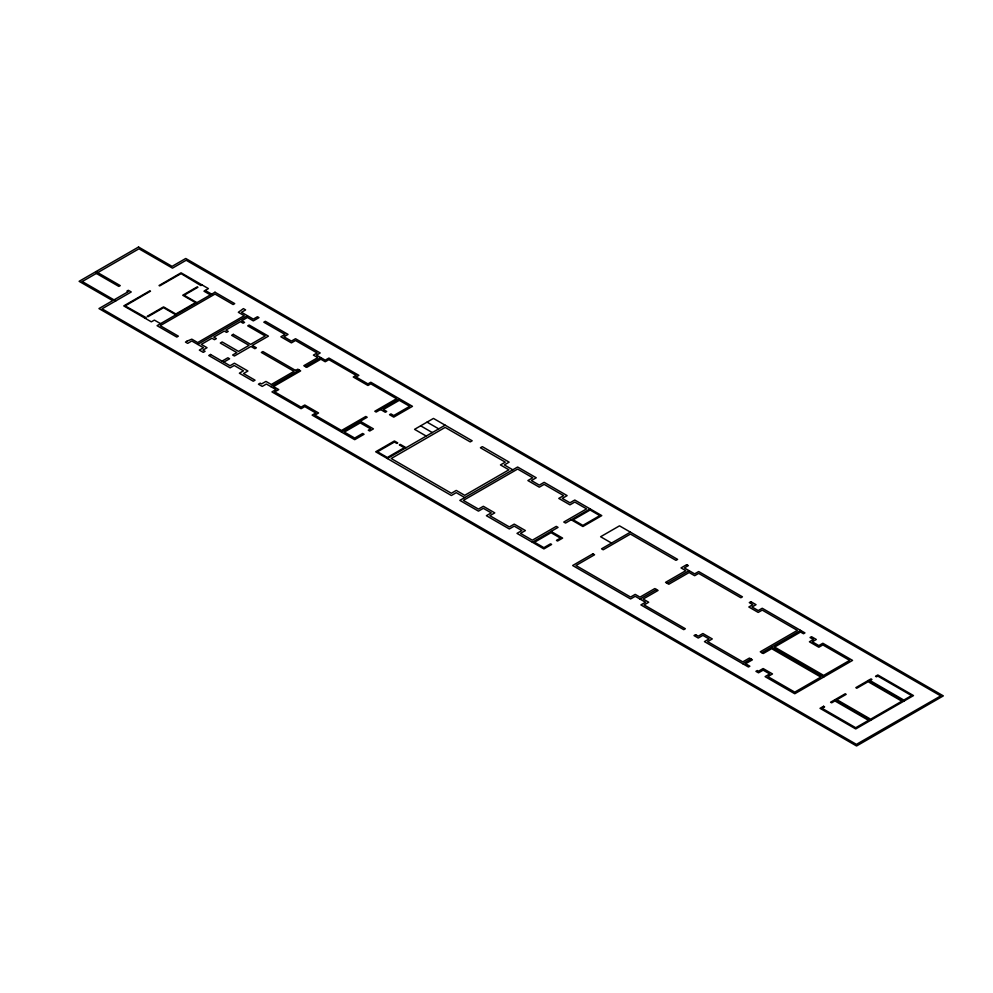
<?xml version="1.0" encoding="UTF-8"?>
<svg xmlns="http://www.w3.org/2000/svg" width="993" height="993" viewBox="0 0 993 993"><rect width="100%" height="100%" fill="white"/><g stroke="black" fill="none" stroke-linecap="round" stroke-linejoin="round"><path stroke-width="1.49" d="M82.27 281.54L138.97 248.796L172.484 268.147L186.163 260.253L940.743 695.907L856.425 744.365L102.043 308.823L131.25 291.967L128.345 290.291L126.943 291.098L128.085 291.756L114.034 299.874M202.013 284.904L200.884 285.562L181.061 273.621L159.674 285.897L159.029 285.537L181.061 272.814L208.418 288.603L203.962 291.172L210.367 294.871M145.201 318.294L146.219 317.71L125.143 305.906L150.514 291.172L149.893 290.812L123.74 305.906L151.346 321.844L154.387 320.094L160.531 323.644M197.694 344.397L247.406 315.7M222.06 361.129L227.869 357.778L229.606 358.783L223.797 362.135M295.604 370.439L297.788 369.173L300.656 370.898L273.509 386.575L278.748 389.591L274.726 391.912L301.078 407.13L304.764 404.995L318.592 412.976L314.893 415.111L341.518 430.478L365.809 416.452L367.187 417.259L341.518 432.079M270.741 386.575L299.327 370.066M305.347 366.591L320.851 357.641M399.298 398.714L376.173 412.058L374.795 411.263L396.542 398.702L370.799 383.844L367.944 385.483L353.247 377.005L356.102 375.354L328.894 359.652L325.232 361.762L320.851 359.23L306.738 367.385L303.808 365.697L317.772 357.641L313.403 355.109L317.115 352.962L295.529 340.5L291.408 342.883L280.845 336.776L284.966 334.405L263.815 322.191L265.354 321.298L288.044 334.405L283.936 336.776L291.408 341.096L295.517 338.725L320.193 352.962L316.482 355.109L325.232 360.161L328.894 358.051L358.87 375.354L356.015 377.005L367.944 383.894L370.799 382.243L412.48 406.323L393.749 417.134L389.517 414.702L390.919 413.895L393.749 415.533L409.699 406.323L399.298 400.328L383.36 409.526L386.724 411.474L385.334 412.281L380.567 409.526M387.344 458.53L445.137 425.165M532.322 542.24L558.054 527.382L556.291 526.364L532.322 540.204L520.518 533.378L525.409 530.56L514.225 524.118L509.347 526.935L489.884 515.702L494.775 512.885L483.343 506.281L478.452 509.099L463.359 500.385L517.626 469.056L532.72 477.77L527.891 480.562L539.323 487.166L544.152 484.373L563.602 495.606L558.774 498.399L569.945 504.841L574.773 502.061L586.59 508.875L563.776 522.045L565.538 523.063L590.103 508.875M630.431 532.149L601.535 548.831L603.198 549.787L630.431 534.073L675.96 560.35L677.623 559.394L619.495 525.843L600.604 536.741L611.539 543.059M639.976 599.04L656.485 589.507M667.197 583.325L689.117 570.677M742.776 663.746L751.018 658.98M761.867 652.724L800.569 630.381M205.241 290.44L211.646 294.139M512.798 469.813L504.332 464.923L509.161 462.13L482.337 446.651L480.401 447.769L505.276 462.13L500.447 464.923L508.912 469.813L464.724 495.321L456.259 490.43L451.368 493.26L391.23 458.53L445.137 427.412L470.248 441.91L472.184 440.793L433.457 418.425L414.565 429.336L426.233 436.076M427.052 422.124L438.72 428.864M868.118 680.553L903.829 701.182M420.647 425.823L432.315 432.563M196.924 302.629L184.115 295.244L197.942 287.25L197.247 286.853L182.712 295.244L195.522 302.629L175.848 313.987L163.547 306.887L147.2 316.333L147.907 316.742L163.547 307.706L175.848 314.806M571.211 519.786L582.891 526.526L601.783 515.615L574.773 500.025L569.945 502.806L562.299 498.399L567.127 495.606L544.152 482.337L539.323 485.13L531.416 480.562L536.245 477.77L517.626 467.02L459.833 500.385L478.452 511.134L483.343 508.317L491.25 512.885L486.371 515.702L509.347 528.971L514.225 526.141L521.884 530.56L516.993 533.378L543.903 548.918L551.624 544.462L550.532 543.829L543.903 547.652L534.507 542.24L551.053 532.682L560.449 538.107L556.465 540.403L557.557 541.036L562.634 538.107L551.053 531.416M295.579 370.426L262.884 351.547L261.333 352.441L294.065 371.332L271.275 384.49L265.95 381.411L261.569 383.943L260.228 383.161L258.416 384.204L262.251 386.414L266.36 384.043L275.98 389.591L271.958 391.912L301.078 408.719L304.764 406.596L315.824 412.976L312.125 415.111L354.7 439.688L364.071 434.276L362.656 433.457L354.7 438.05L344.335 432.079L360.248 422.881L370.612 428.864L368.279 430.217L369.694 431.024L373.43 428.864L360.248 421.255M771.673 647.064L823.669 677.077M406.087 447.719L400.241 444.343L399.323 444.876L404.25 447.719L387.344 457.475L377.501 451.79L394.407 442.034L396.84 443.437L397.759 442.915L394.407 440.979L375.664 451.79L451.368 495.495L456.259 492.677L464.724 497.567M95.973 271.598L120.252 285.612L118.85 286.418L96.321 273.423M834.927 699.717L870.65 720.335M82.208 281.503L115.784 300.891M138.548 247.021L79.105 281.329L112.693 300.643L98.952 308.575L856.562 745.979L943.35 695.882L185.741 258.478L172.062 266.372L138.548 247.021M214.997 292.227L157.055 325.679L176.791 337.074L178.368 336.168L160.221 325.679L214.997 294.065L233.144 304.541L234.733 303.622L214.997 292.227M187.019 341.158L185.443 342.076L187.677 343.367L191.786 340.984L203.441 347.711L199.332 350.095L203.267 352.366L205.079 351.323L202.944 350.095L207.053 347.711L201.306 344.397L211.956 338.241L214.476 339.693L216.362 338.601L213.78 337.111L224.269 331.066L226.553 332.382L228.229 331.414L225.895 330.073L240.455 321.682L243.111 323.209L244.576 322.365L241.771 320.751L247.406 317.475L253.327 320.888L258.987 317.623L257.448 316.742L253.327 319.113L241.498 312.286L245.619 309.915L243.384 308.624L238.332 312.286L244.241 315.7L197.694 342.56L191.786 339.159L187.019 341.158M233.305 334.356L231.63 335.311L249.02 345.353L238.543 351.41L222.171 341.952L220.285 343.044L236.818 352.602L232.647 355.01L234.398 356.015L250.968 346.445L254.866 348.704L256.405 347.811L252.296 345.44L268.42 336.143L249.181 325.021L247.716 325.865L265.205 335.969L250.658 344.372L233.305 334.356M210.541 354.476L208.741 355.519L230.103 367.857L234.211 365.486L243.471 370.823L239.363 373.207L253.24 381.225L255.052 380.182L243.546 373.542L247.927 371.01L234.398 363.202L230.016 365.722L210.541 354.476M590.103 510.017L573.184 519.786L582.891 525.384L599.809 515.615L590.103 510.017M592.92 553.809L572.651 565.514L630.58 598.965L635.21 596.296L645.512 602.242L640.882 604.911L683.755 629.661L685.356 628.743L644.085 604.911L648.714 602.242L643.179 599.04L658.086 590.438L654.821 588.551L639.976 597.128L635.21 594.373L630.58 597.054L575.965 565.514L594.584 554.764L592.92 553.809M686.709 564.645L681.037 567.922L685.803 570.677L665.533 582.37L668.798 584.256L689.117 572.527L694.653 575.717L698.662 573.395L740.852 597.761L742.454 596.83L698.662 571.546L694.653 573.867L684.351 567.922L688.372 565.6L686.709 564.645M750.882 601.696L749.281 602.614L752.843 604.675L748.821 606.996L758.218 612.42L762.227 610.099L797.354 630.381L760.266 651.793L763.282 653.531L771.673 648.677L820.851 677.077L794.772 692.133L767.887 676.618L772.517 673.937L763.145 668.537L758.515 671.206L757.324 670.523L755.921 671.33L758.515 672.832L763.145 670.151L769.699 673.937L765.082 676.618L794.772 693.759L852.565 660.395L822.862 643.253L818.84 645.574L812.286 641.788L816.308 639.467L811.504 636.687L810.052 637.531L813.404 639.467L809.394 641.788L818.84 647.237L822.862 644.916L849.66 660.395L823.669 675.401L774.565 647.064L800.569 632.044L803.511 633.757L804.963 632.913L762.227 608.25L758.218 610.571L752.036 606.996L756.045 604.675L750.882 601.696M695.609 634.651L694.008 635.582L698.265 638.04L702.895 635.371L709.076 638.933L704.447 641.615L748.449 667.011L749.864 666.204L745.594 663.746L752.421 659.799L749.417 658.061L742.776 661.884L707.649 641.615L712.279 638.933L702.895 633.522L698.265 636.19L695.609 634.651M823.557 706.284L820.007 708.332L855.73 728.949L913.51 695.584L877.8 674.967L875.528 676.27L876.496 676.829L877.8 676.084L911.574 695.584L903.829 700.065L870.054 680.553L871.953 679.46L870.985 678.902L855.829 687.653L856.822 688.223L868.118 681.695L901.855 701.182L870.65 719.193L836.913 699.717L846.185 694.355L845.204 693.784L830.582 702.225L831.637 702.833L834.927 700.934L868.54 720.335L855.73 727.732L822.117 708.332L824.612 706.892L823.557 706.284"/></g></svg>
